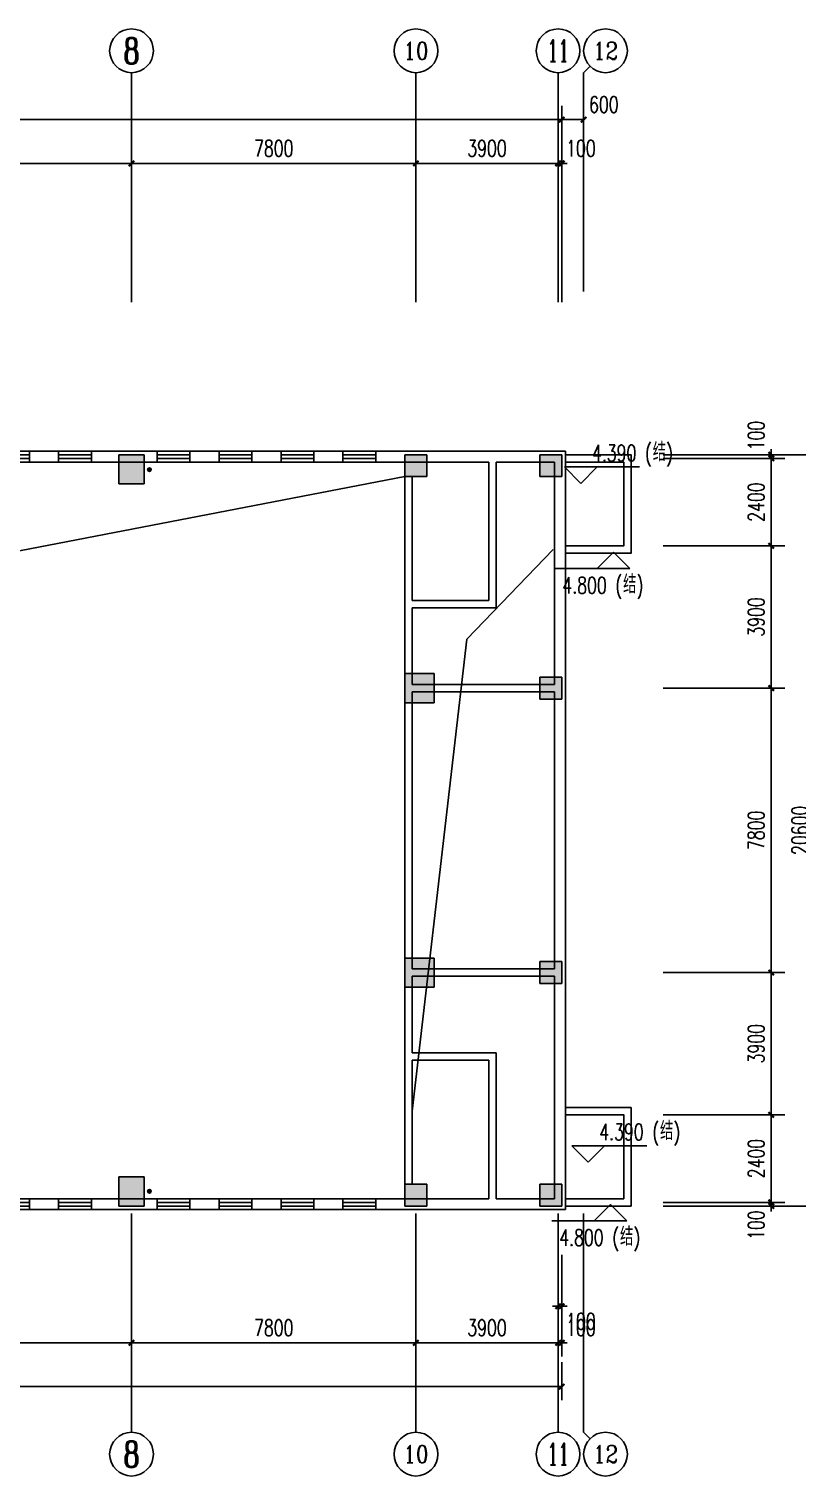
# Model space of a CAD drawing. Extents: x 1333527 to 1855755, y 1020844 to 1581249.
# Drawn here: x 1380060 to 1401128, y 1068573 to 1108251 of the extents above; entities that cross this region are included whole.
import ezdxf
from ezdxf.enums import TextEntityAlignment as Align

# ---------------------------------------------------------------- set-up
doc = ezdxf.new("R2010")
doc.units = 0
doc.header["$LTSCALE"] = 1000
doc.header["$PDSIZE"] = 5
doc.layers.add('1-建筑底图', color=8, linetype='Continuous', plot=False)
for name, color, linetype in [('AXIS_TEXT', 7, 'Continuous'), ('建筑-柱子', 9, 'Continuous'), ('建筑-柱子-填充', 8, 'Continuous'), ('排水', 153, 'Continuous'), ('构造做法', 140, 'Continuous')]:
    doc.layers.add(name, color=color, linetype=linetype)
doc.styles.add('_TCH_AXIS', font='COMPLEX', dxfattribs={"bigfont": 'GBCBIG'})
doc.styles.add('_TCH_DIM', font='SIMPLEX', dxfattribs={"bigfont": 'GBCBIG'})
doc.styles.add('_TCH_DIM_T3', font='SIMPLEX', dxfattribs={"width": 0.705882, "bigfont": 'GBCBIG'})
doc.styles.add('COMPLEX', font='COMPLEX')
doc.dimstyles.new('_TCH_ARCH&&150', dxfattribs={"dimtxt": 446.25, "dimasz": 150, "dimexe": 375, "dimexo": 450, "dimgap": 189.375, "dimtad": 1, "dimdec": 0, "dimzin": 0, "dimdsep": 46, "dimtxsty": '_TCH_DIM_T3', "dimblk": 'ARCHTICK', "dimcen": 0.09, "dimclrt": 7, "dimazin": 2, "dimtfac": 1, "dimtdec": 0, "dimtix": 1, "dimtmove": 2, "dimatfit": 3, "dimfxl": 1, "dimtolj": 1, "dimtzin": 0, "dimarcsym": 0})

# ---------------------------------------------------------------- blocks, each defined once
blk = doc.blocks.new('bp')
at = {"layer": '构造做法'}
for points in [[(684404, 661018), (686204, 661018), (686204, 658318), (684404, 658318)], [(684404, 660818), (686004, 660818), (686004, 658518), (684404, 658518)]]:
    blk.add_lwpolyline(points, dxfattribs=at)
blk = doc.blocks.new('ng')
at = {"layer": '排水'}
for p, q in [((345991, 781358), (346091, 781358)), ((346041, 781408), (346041, 781308))]:
    blk.add_line(p, q, dxfattribs=at)
blk.add_circle((346041, 781358), 50, dxfattribs=at)
blk = doc.blocks.new('_AXISO')
blk.add_circle((0, 0), 0.5)
at = {"layer": 'AXIS_TEXT', "style": 'COMPLEX', "width": 1.041667}
blk.add_attdef('A', text='', height=0.56, dxfattribs=at).set_placement((-0.25, -0.28), (0.25, -0.28), align=Align.FIT)
blk = doc.blocks.new('A$C4670417C')
at = {"layer": '建筑-柱子-填充'}
for points in [[(22950, 55400), (22250, 55400), (22250, 54600), (22950, 54600)], [(30700, 55400), (30100, 55400), (30100, 54800), (30700, 54800)], [(34400, 55400), (33800, 55400), (33800, 54800), (34400, 54800)], [(30900, 49400), (30100, 49400), (30100, 48600), (30900, 48600)], [(34400, 49300), (33800, 49300), (33800, 48700), (34400, 48700)], [(30900, 41600), (30100, 41600), (30100, 40800), (30900, 40800)], [(34400, 41500), (33800, 41500), (33800, 40900), (34400, 40900)], [(22950, 35600), (22250, 35600), (22250, 34800), (22950, 34800)], [(30700, 35400), (30100, 35400), (30100, 34800), (30700, 34800)], [(34400, 35400), (33800, 35400), (33800, 34800), (34400, 34800)]]:
    blk.add_hatch(color=256, dxfattribs=at).paths.add_polyline_path(points)
at = {"layer": '建筑-柱子'}
for p, q in [((22950, 55400), (22250, 55400)), ((22250, 55400), (22250, 54600)), ((22950, 54600), (22950, 55400)), ((30700, 55400), (30100, 55400)), ((30100, 55400), (30100, 54800)), ((30700, 54800), (30700, 55400)), ((34400, 55400), (33800, 55400)), ((33800, 55400), (33800, 54800)), ((34400, 54800), (34400, 55400)), ((30100, 54800), (30700, 54800)), ((33800, 54800), (34400, 54800)), ((22250, 54600), (22950, 54600)), ((30900, 49400), (30100, 49400)), ((30100, 49400), (30100, 48600)), ((30900, 48600), (30900, 49400)), ((34400, 49300), (33800, 49300)), ((33800, 49300), (33800, 48700)), ((34400, 48700), (34400, 49300)), ((30100, 48600), (30900, 48600)), ((33800, 48700), (34400, 48700)), ((30900, 41600), (30100, 41600)), ((30100, 41600), (30100, 40800)), ((30900, 40800), (30900, 41600)), ((34400, 41500), (33800, 41500)), ((33800, 41500), (33800, 40900)), ((34400, 40900), (34400, 41500)), ((33800, 40900), (34400, 40900)), ((30100, 40800), (30900, 40800)), ((22950, 35600), (22250, 35600)), ((22250, 35600), (22250, 34800)), ((22950, 34800), (22950, 35600)), ((30700, 35400), (30100, 35400)), ((30100, 35400), (30100, 34800)), ((30700, 34800), (30700, 35400)), ((34400, 35400), (33800, 35400)), ((33800, 35400), (33800, 34800)), ((34400, 34800), (34400, 35400)), ((22250, 34800), (22950, 34800)), ((30100, 34800), (30700, 34800)), ((33800, 34800), (34400, 34800))]:
    blk.add_line(p, q, dxfattribs=at)
blk = doc.blocks.new('_ArchTick')
at = {"color": 0, "linetype": 'ByBlock', "const_width": 0.4}
blk.add_lwpolyline([(-0.5, -0.5), (0.5, 0.5)], dxfattribs=at)
blk = doc.blocks.new('*D735')
at = {"layer": '1-建筑底图', "color": 0, "lineweight": -2, "transparency": 16777216}
for p, q in [((35100, 28962), (35100, 27176)), ((35200, 28962), (35200, 27176)), ((35100, 27551), (34950, 27551)), ((35100, 27551), (35200, 27551)), ((35200, 27551), (35350, 27551))]:
    blk.add_line(p, q, dxfattribs=at)
at = {"layer": 'Defpoints', "color": 0}
for p in [(35100, 29412), (35200, 29412), (35200, 27551)]:
    blk.add_point(p, dxfattribs=at)
at = {"layer": '1-建筑底图', "color": 0, "lineweight": -2, "transparency": 16777216, "xscale": 150, "yscale": 150, "zscale": 150}
blk.add_blockref('_ArchTick', (35100, 27551), dxfattribs=at)
at = {"layer": '1-建筑底图', "color": 0, "lineweight": -2, "transparency": 16777216, "xscale": 150, "yscale": 150, "zscale": 150, "rotation": 180}
blk.add_blockref('_ArchTick', (35200, 27551), dxfattribs=at)
at = {"layer": '1-建筑底图', "color": 7, "transparency": 16777216, "insert": (35725, 27138), "char_height": 446.2, "attachment_point": 5, "style": '_TCH_DIM_T3'}
blk.add_mtext('\\A1;100', dxfattribs=at)
blk = doc.blocks.new('*D516')
at = {"layer": '1-建筑底图', "color": 0, "lineweight": -2, "transparency": 16777216}
for p, q in [((-100, 26017), (-100, 24973)), ((35200, 26017), (35200, 24973)), ((-100, 25348), (35200, 25348))]:
    blk.add_line(p, q, dxfattribs=at)
at = {"layer": 'Defpoints', "color": 0}
for p in [(-100, 26467), (35200, 26467), (35200, 25348)]:
    blk.add_point(p, dxfattribs=at)
at = {"layer": '1-建筑底图', "color": 0, "lineweight": -2, "transparency": 16777216, "xscale": 150, "yscale": 150, "zscale": 150, "rotation": 180}
blk.add_blockref('_ArchTick', (-100, 25348), dxfattribs=at)
at = {"layer": '1-建筑底图', "color": 0, "lineweight": -2, "transparency": 16777216, "xscale": 150, "yscale": 150, "zscale": 150}
blk.add_blockref('_ArchTick', (35200, 25348), dxfattribs=at)
at = {"layer": '1-建筑底图', "color": 7, "transparency": 16777216, "insert": (17550, 25761), "char_height": 446.2, "attachment_point": 5, "style": '_TCH_DIM_T3'}
blk.add_mtext('\\A1;35300', dxfattribs=at)
blk = doc.blocks.new('*D517')
at = {"layer": '1-建筑底图', "color": 0, "lineweight": -2, "transparency": 16777216}
for p, q in [((-100, 57623), (-100, 60462)), ((35200, 57623), (35200, 60462)), ((-100, 60087), (35200, 60087))]:
    blk.add_line(p, q, dxfattribs=at)
at = {"layer": 'Defpoints', "color": 0}
for p in [(35200, 60087), (-100, 57173), (35200, 57173)]:
    blk.add_point(p, dxfattribs=at)
at = {"layer": '1-建筑底图', "color": 0, "lineweight": -2, "transparency": 16777216, "xscale": 150, "yscale": 150, "zscale": 150, "rotation": 180}
blk.add_blockref('_ArchTick', (-100, 60087), dxfattribs=at)
at = {"layer": '1-建筑底图', "color": 0, "lineweight": -2, "transparency": 16777216, "xscale": 150, "yscale": 150, "zscale": 150}
blk.add_blockref('_ArchTick', (35200, 60087), dxfattribs=at)
at = {"layer": '1-建筑底图', "color": 7, "transparency": 16777216, "insert": (17550, 60500), "char_height": 446.2, "attachment_point": 5, "style": '_TCH_DIM_T3'}
blk.add_mtext('\\A1;35300', dxfattribs=at)
blk = doc.blocks.new('*D518')
at = {"layer": '1-建筑底图', "color": 0, "lineweight": -2, "transparency": 16777216}
for p, q in [((35200, 57623), (35200, 60462)), ((35800, 57623), (35800, 60462)), ((35200, 60087), (35800, 60087))]:
    blk.add_line(p, q, dxfattribs=at)
at = {"layer": 'Defpoints', "color": 0}
for p in [(35800, 60087), (35200, 57173), (35800, 57173)]:
    blk.add_point(p, dxfattribs=at)
at = {"layer": '1-建筑底图', "color": 0, "lineweight": -2, "transparency": 16777216, "xscale": 150, "yscale": 150, "zscale": 150, "rotation": 180}
blk.add_blockref('_ArchTick', (35200, 60087), dxfattribs=at)
at = {"layer": '1-建筑底图', "color": 0, "lineweight": -2, "transparency": 16777216, "xscale": 150, "yscale": 150, "zscale": 150}
blk.add_blockref('_ArchTick', (35800, 60087), dxfattribs=at)
at = {"layer": '1-建筑底图', "color": 7, "transparency": 16777216, "insert": (36355, 60500), "char_height": 446.2, "attachment_point": 5, "style": '_TCH_DIM_T3'}
blk.add_mtext('\\A1;600', dxfattribs=at)
blk = doc.blocks.new('*D519')
at = {"layer": '1-建筑底图', "color": 0, "lineweight": -2, "transparency": 16777216}
for p, q in [((35100, 27217), (35100, 26173)), ((35200, 27217), (35200, 26173)), ((35100, 26548), (34950, 26548)), ((35100, 26548), (35200, 26548)), ((35200, 26548), (35350, 26548))]:
    blk.add_line(p, q, dxfattribs=at)
at = {"layer": 'Defpoints', "color": 0}
for p in [(35100, 27667), (35200, 27667), (35200, 26548)]:
    blk.add_point(p, dxfattribs=at)
at = {"layer": '1-建筑底图', "color": 0, "lineweight": -2, "transparency": 16777216, "xscale": 150, "yscale": 150, "zscale": 150}
blk.add_blockref('_ArchTick', (35100, 26548), dxfattribs=at)
at = {"layer": '1-建筑底图', "color": 0, "lineweight": -2, "transparency": 16777216, "xscale": 150, "yscale": 150, "zscale": 150, "rotation": 180}
blk.add_blockref('_ArchTick', (35200, 26548), dxfattribs=at)
at = {"layer": '1-建筑底图', "color": 7, "transparency": 16777216, "insert": (35725, 26961), "char_height": 446.2, "attachment_point": 5, "style": '_TCH_DIM_T3'}
blk.add_mtext('\\A1;100', dxfattribs=at)
blk = doc.blocks.new('*D520')
at = {"layer": '1-建筑底图', "color": 0, "lineweight": -2, "transparency": 16777216}
for p, q in [((31200, 27217), (31200, 26173)), ((35100, 27217), (35100, 26173)), ((31200, 26548), (35100, 26548))]:
    blk.add_line(p, q, dxfattribs=at)
at = {"layer": 'Defpoints', "color": 0}
for p in [(31200, 27667), (35100, 27667), (35100, 26548)]:
    blk.add_point(p, dxfattribs=at)
at = {"layer": '1-建筑底图', "color": 0, "lineweight": -2, "transparency": 16777216, "xscale": 150, "yscale": 150, "zscale": 150, "rotation": 180}
blk.add_blockref('_ArchTick', (31200, 26548), dxfattribs=at)
at = {"layer": '1-建筑底图', "color": 0, "lineweight": -2, "transparency": 16777216, "xscale": 150, "yscale": 150, "zscale": 150}
blk.add_blockref('_ArchTick', (35100, 26548), dxfattribs=at)
at = {"layer": '1-建筑底图', "color": 7, "transparency": 16777216, "insert": (33150, 26961), "char_height": 446.2, "attachment_point": 5, "style": '_TCH_DIM_T3'}
blk.add_mtext('\\A1;3900', dxfattribs=at)
blk = doc.blocks.new('*D521')
at = {"layer": '1-建筑底图', "color": 0, "lineweight": -2, "transparency": 16777216}
for p, q in [((23400, 27217), (23400, 26173)), ((31200, 27217), (31200, 26173)), ((23400, 26548), (31200, 26548))]:
    blk.add_line(p, q, dxfattribs=at)
at = {"layer": 'Defpoints', "color": 0}
for p in [(23400, 27667), (31200, 27667), (31200, 26548)]:
    blk.add_point(p, dxfattribs=at)
at = {"layer": '1-建筑底图', "color": 0, "lineweight": -2, "transparency": 16777216, "xscale": 150, "yscale": 150, "zscale": 150, "rotation": 180}
blk.add_blockref('_ArchTick', (23400, 26548), dxfattribs=at)
at = {"layer": '1-建筑底图', "color": 0, "lineweight": -2, "transparency": 16777216, "xscale": 150, "yscale": 150, "zscale": 150}
blk.add_blockref('_ArchTick', (31200, 26548), dxfattribs=at)
at = {"layer": '1-建筑底图', "color": 7, "transparency": 16777216, "insert": (27300, 26961), "char_height": 446.2, "attachment_point": 5, "style": '_TCH_DIM_T3'}
blk.add_mtext('\\A1;7800', dxfattribs=at)
blk = doc.blocks.new('*D522')
at = {"layer": '1-建筑底图', "color": 0, "lineweight": -2, "transparency": 16777216}
for p, q in [((15600, 27217), (15600, 26173)), ((23400, 27217), (23400, 26173)), ((15600, 26548), (23400, 26548))]:
    blk.add_line(p, q, dxfattribs=at)
at = {"layer": 'Defpoints', "color": 0}
for p in [(15600, 27667), (23400, 27667), (23400, 26548)]:
    blk.add_point(p, dxfattribs=at)
at = {"layer": '1-建筑底图', "color": 0, "lineweight": -2, "transparency": 16777216, "xscale": 150, "yscale": 150, "zscale": 150, "rotation": 180}
blk.add_blockref('_ArchTick', (15600, 26548), dxfattribs=at)
at = {"layer": '1-建筑底图', "color": 0, "lineweight": -2, "transparency": 16777216, "xscale": 150, "yscale": 150, "zscale": 150}
blk.add_blockref('_ArchTick', (23400, 26548), dxfattribs=at)
at = {"layer": '1-建筑底图', "color": 7, "transparency": 16777216, "insert": (19500, 26961), "char_height": 446.2, "attachment_point": 5, "style": '_TCH_DIM_T3'}
blk.add_mtext('\\A1;7800', dxfattribs=at)
blk = doc.blocks.new('*D526')
at = {"layer": '1-建筑底图', "color": 0, "lineweight": -2, "transparency": 16777216}
for p, q in [((35100, 55083), (35100, 59262)), ((35200, 55083), (35200, 59262)), ((35100, 58887), (34950, 58887)), ((35100, 58887), (35200, 58887)), ((35200, 58887), (35350, 58887))]:
    blk.add_line(p, q, dxfattribs=at)
at = {"layer": 'Defpoints', "color": 0}
for p in [(35200, 58887), (35100, 54633), (35200, 54633)]:
    blk.add_point(p, dxfattribs=at)
at = {"layer": '1-建筑底图', "color": 0, "lineweight": -2, "transparency": 16777216, "xscale": 150, "yscale": 150, "zscale": 150}
blk.add_blockref('_ArchTick', (35100, 58887), dxfattribs=at)
at = {"layer": '1-建筑底图', "color": 0, "lineweight": -2, "transparency": 16777216, "xscale": 150, "yscale": 150, "zscale": 150, "rotation": 180}
blk.add_blockref('_ArchTick', (35200, 58887), dxfattribs=at)
at = {"layer": '1-建筑底图', "color": 7, "transparency": 16777216, "insert": (35725, 59300), "char_height": 446.2, "attachment_point": 5, "style": '_TCH_DIM_T3'}
blk.add_mtext('\\A1;100', dxfattribs=at)
blk = doc.blocks.new('*D527')
at = {"layer": '1-建筑底图', "color": 0, "lineweight": -2, "transparency": 16777216}
for p, q in [((31200, 55083), (31200, 59262)), ((35100, 55083), (35100, 59262)), ((31200, 58887), (35100, 58887))]:
    blk.add_line(p, q, dxfattribs=at)
at = {"layer": 'Defpoints', "color": 0}
for p in [(35100, 58887), (31200, 54633), (35100, 54633)]:
    blk.add_point(p, dxfattribs=at)
at = {"layer": '1-建筑底图', "color": 0, "lineweight": -2, "transparency": 16777216, "xscale": 150, "yscale": 150, "zscale": 150, "rotation": 180}
blk.add_blockref('_ArchTick', (31200, 58887), dxfattribs=at)
at = {"layer": '1-建筑底图', "color": 0, "lineweight": -2, "transparency": 16777216, "xscale": 150, "yscale": 150, "zscale": 150}
blk.add_blockref('_ArchTick', (35100, 58887), dxfattribs=at)
at = {"layer": '1-建筑底图', "color": 7, "transparency": 16777216, "insert": (33150, 59300), "char_height": 446.2, "attachment_point": 5, "style": '_TCH_DIM_T3'}
blk.add_mtext('\\A1;3900', dxfattribs=at)
blk = doc.blocks.new('*D528')
at = {"layer": '1-建筑底图', "color": 0, "lineweight": -2, "transparency": 16777216}
for p, q in [((23400, 55083), (23400, 59262)), ((31200, 55083), (31200, 59262)), ((23400, 58887), (31200, 58887))]:
    blk.add_line(p, q, dxfattribs=at)
at = {"layer": 'Defpoints', "color": 0}
for p in [(31200, 58887), (23400, 54633), (31200, 54633)]:
    blk.add_point(p, dxfattribs=at)
at = {"layer": '1-建筑底图', "color": 0, "lineweight": -2, "transparency": 16777216, "xscale": 150, "yscale": 150, "zscale": 150, "rotation": 180}
blk.add_blockref('_ArchTick', (23400, 58887), dxfattribs=at)
at = {"layer": '1-建筑底图', "color": 0, "lineweight": -2, "transparency": 16777216, "xscale": 150, "yscale": 150, "zscale": 150}
blk.add_blockref('_ArchTick', (31200, 58887), dxfattribs=at)
at = {"layer": '1-建筑底图', "color": 7, "transparency": 16777216, "insert": (27300, 59300), "char_height": 446.2, "attachment_point": 5, "style": '_TCH_DIM_T3'}
blk.add_mtext('\\A1;7800', dxfattribs=at)
blk = doc.blocks.new('*D529')
at = {"layer": '1-建筑底图', "color": 0, "lineweight": -2, "transparency": 16777216}
for p, q in [((15600, 55083), (15600, 59262)), ((23400, 55083), (23400, 59262)), ((15600, 58887), (23400, 58887))]:
    blk.add_line(p, q, dxfattribs=at)
at = {"layer": 'Defpoints', "color": 0}
for p in [(23400, 58887), (15600, 54633), (23400, 54633)]:
    blk.add_point(p, dxfattribs=at)
at = {"layer": '1-建筑底图', "color": 0, "lineweight": -2, "transparency": 16777216, "xscale": 150, "yscale": 150, "zscale": 150, "rotation": 180}
blk.add_blockref('_ArchTick', (15600, 58887), dxfattribs=at)
at = {"layer": '1-建筑底图', "color": 0, "lineweight": -2, "transparency": 16777216, "xscale": 150, "yscale": 150, "zscale": 150}
blk.add_blockref('_ArchTick', (23400, 58887), dxfattribs=at)
at = {"layer": '1-建筑底图', "color": 7, "transparency": 16777216, "insert": (19500, 59300), "char_height": 446.2, "attachment_point": 5, "style": '_TCH_DIM_T3'}
blk.add_mtext('\\A1;7800', dxfattribs=at)
blk = doc.blocks.new('*D563')
at = {"layer": '1-建筑底图', "color": 0, "lineweight": -2, "transparency": 16777216}
for p, q in [((39182, 50900), (42521, 50900)), ((42146, 30300), (42146, 50900)), ((39182, 30300), (42521, 30300))]:
    blk.add_line(p, q, dxfattribs=at)
at = {"layer": 'Defpoints', "color": 0}
for p in [(38732, 50900), (42146, 50900), (38732, 30300)]:
    blk.add_point(p, dxfattribs=at)
at = {"layer": '1-建筑底图', "color": 0, "lineweight": -2, "transparency": 16777216, "xscale": 150, "yscale": 150, "zscale": 150}
for p, rotation in [((42146, 50900), 90), ((42146, 30300), 270)]:
    blk.add_blockref('_ArchTick', p, dxfattribs=dict(at, rotation=rotation))
at = {"layer": '1-建筑底图', "color": 7, "transparency": 16777216, "insert": (41733, 40600), "char_height": 446.2, "attachment_point": 5, "rotation": 90, "style": '_TCH_DIM_T3'}
blk.add_mtext('\\A1;20600', dxfattribs=at)
blk = doc.blocks.new('*D564')
at = {"layer": '1-建筑底图', "color": 0, "lineweight": -2, "transparency": 16777216}
for p, q in [((37982, 50900), (41321, 50900)), ((37982, 50800), (41321, 50800)), ((40946, 50900), (40946, 51050)), ((40946, 50800), (40946, 50900)), ((40946, 50800), (40946, 50650))]:
    blk.add_line(p, q, dxfattribs=at)
at = {"layer": 'Defpoints', "color": 0}
for p in [(37532, 50900), (37532, 50800), (40946, 50900)]:
    blk.add_point(p, dxfattribs=at)
at = {"layer": '1-建筑底图', "color": 0, "lineweight": -2, "transparency": 16777216, "xscale": 150, "yscale": 150, "zscale": 150}
for p, rotation in [((40946, 50900), 270), ((40946, 50800), 90)]:
    blk.add_blockref('_ArchTick', p, dxfattribs=dict(at, rotation=rotation))
at = {"layer": '1-建筑底图', "color": 7, "transparency": 16777216, "insert": (40533, 51425), "char_height": 446.2, "attachment_point": 5, "rotation": 90, "style": '_TCH_DIM_T3'}
blk.add_mtext('\\A1;100', dxfattribs=at)
blk = doc.blocks.new('*D565')
at = {"layer": '1-建筑底图', "color": 0, "lineweight": -2, "transparency": 16777216}
for p, q in [((37982, 50800), (41321, 50800)), ((40946, 48400), (40946, 50800)), ((37982, 48400), (41321, 48400))]:
    blk.add_line(p, q, dxfattribs=at)
at = {"layer": 'Defpoints', "color": 0}
for p in [(37532, 50800), (40946, 50800), (37532, 48400)]:
    blk.add_point(p, dxfattribs=at)
at = {"layer": '1-建筑底图', "color": 0, "lineweight": -2, "transparency": 16777216, "xscale": 150, "yscale": 150, "zscale": 150}
for p, rotation in [((40946, 50800), 90), ((40946, 48400), 270)]:
    blk.add_blockref('_ArchTick', p, dxfattribs=dict(at, rotation=rotation))
at = {"layer": '1-建筑底图', "color": 7, "transparency": 16777216, "insert": (40533, 49600), "char_height": 446.2, "attachment_point": 5, "rotation": 90, "style": '_TCH_DIM_T3'}
blk.add_mtext('\\A1;2400', dxfattribs=at)
blk = doc.blocks.new('*D566')
at = {"layer": '1-建筑底图', "color": 0, "lineweight": -2, "transparency": 16777216}
for p, q in [((37982, 48400), (41321, 48400)), ((40946, 44500), (40946, 48400)), ((37982, 44500), (41321, 44500))]:
    blk.add_line(p, q, dxfattribs=at)
at = {"layer": 'Defpoints', "color": 0}
for p in [(37532, 48400), (40946, 48400), (37532, 44500)]:
    blk.add_point(p, dxfattribs=at)
at = {"layer": '1-建筑底图', "color": 0, "lineweight": -2, "transparency": 16777216, "xscale": 150, "yscale": 150, "zscale": 150}
for p, rotation in [((40946, 48400), 90), ((40946, 44500), 270)]:
    blk.add_blockref('_ArchTick', p, dxfattribs=dict(at, rotation=rotation))
at = {"layer": '1-建筑底图', "color": 7, "transparency": 16777216, "insert": (40533, 46450), "char_height": 446.2, "attachment_point": 5, "rotation": 90, "style": '_TCH_DIM_T3'}
blk.add_mtext('\\A1;3900', dxfattribs=at)
blk = doc.blocks.new('*D567')
at = {"layer": '1-建筑底图', "color": 0, "lineweight": -2, "transparency": 16777216}
for p, q in [((37982, 44500), (41321, 44500)), ((40946, 36700), (40946, 44500)), ((37982, 36700), (41321, 36700))]:
    blk.add_line(p, q, dxfattribs=at)
at = {"layer": 'Defpoints', "color": 0}
for p in [(37532, 44500), (40946, 44500), (37532, 36700)]:
    blk.add_point(p, dxfattribs=at)
at = {"layer": '1-建筑底图', "color": 0, "lineweight": -2, "transparency": 16777216, "xscale": 150, "yscale": 150, "zscale": 150}
for p, rotation in [((40946, 44500), 90), ((40946, 36700), 270)]:
    blk.add_blockref('_ArchTick', p, dxfattribs=dict(at, rotation=rotation))
at = {"layer": '1-建筑底图', "color": 7, "transparency": 16777216, "insert": (40533, 40600), "char_height": 446.2, "attachment_point": 5, "rotation": 90, "style": '_TCH_DIM_T3'}
blk.add_mtext('\\A1;7800', dxfattribs=at)
blk = doc.blocks.new('*D568')
at = {"layer": '1-建筑底图', "color": 0, "lineweight": -2, "transparency": 16777216}
for p, q in [((37982, 36700), (41321, 36700)), ((40946, 32800), (40946, 36700)), ((37982, 32800), (41321, 32800))]:
    blk.add_line(p, q, dxfattribs=at)
at = {"layer": 'Defpoints', "color": 0}
for p in [(37532, 36700), (40946, 36700), (37532, 32800)]:
    blk.add_point(p, dxfattribs=at)
at = {"layer": '1-建筑底图', "color": 0, "lineweight": -2, "transparency": 16777216, "xscale": 150, "yscale": 150, "zscale": 150}
for p, rotation in [((40946, 36700), 90), ((40946, 32800), 270)]:
    blk.add_blockref('_ArchTick', p, dxfattribs=dict(at, rotation=rotation))
at = {"layer": '1-建筑底图', "color": 7, "transparency": 16777216, "insert": (40533, 34750), "char_height": 446.2, "attachment_point": 5, "rotation": 90, "style": '_TCH_DIM_T3'}
blk.add_mtext('\\A1;3900', dxfattribs=at)
blk = doc.blocks.new('*D569')
at = {"layer": '1-建筑底图', "color": 0, "lineweight": -2, "transparency": 16777216}
for p, q in [((37982, 32800), (41321, 32800)), ((40946, 30400), (40946, 32800)), ((37982, 30400), (41321, 30400))]:
    blk.add_line(p, q, dxfattribs=at)
at = {"layer": 'Defpoints', "color": 0}
for p in [(37532, 32800), (40946, 32800), (37532, 30400)]:
    blk.add_point(p, dxfattribs=at)
at = {"layer": '1-建筑底图', "color": 0, "lineweight": -2, "transparency": 16777216, "xscale": 150, "yscale": 150, "zscale": 150}
for p, rotation in [((40946, 32800), 90), ((40946, 30400), 270)]:
    blk.add_blockref('_ArchTick', p, dxfattribs=dict(at, rotation=rotation))
at = {"layer": '1-建筑底图', "color": 7, "transparency": 16777216, "insert": (40533, 31600), "char_height": 446.2, "attachment_point": 5, "rotation": 90, "style": '_TCH_DIM_T3'}
blk.add_mtext('\\A1;2400', dxfattribs=at)
blk = doc.blocks.new('*D570')
at = {"layer": '1-建筑底图', "color": 0, "lineweight": -2, "transparency": 16777216}
for p, q in [((37982, 30400), (41321, 30400)), ((37982, 30300), (41321, 30300)), ((40946, 30400), (40946, 30550)), ((40946, 30300), (40946, 30400)), ((40946, 30300), (40946, 30150))]:
    blk.add_line(p, q, dxfattribs=at)
at = {"layer": 'Defpoints', "color": 0}
for p in [(37532, 30400), (37532, 30300), (40946, 30400)]:
    blk.add_point(p, dxfattribs=at)
at = {"layer": '1-建筑底图', "color": 0, "lineweight": -2, "transparency": 16777216, "xscale": 150, "yscale": 150, "zscale": 150}
for p, rotation in [((40946, 30400), 270), ((40946, 30300), 90)]:
    blk.add_blockref('_ArchTick', p, dxfattribs=dict(at, rotation=rotation))
at = {"layer": '1-建筑底图', "color": 7, "transparency": 16777216, "insert": (40533, 29775), "char_height": 446.2, "attachment_point": 5, "rotation": 90, "style": '_TCH_DIM_T3'}
blk.add_mtext('\\A1;100', dxfattribs=at)
blk = doc.blocks.new('$WINLIB2D$00000001')
at = {"color": 0}
for points in [[(-0.5, 0.5), (-0.5, -0.5)], [(-0.5, 0.5), (0.5, 0.5)], [(0.5, -0.5), (0.5, 0.5)], [(0.5, 0.167), (-0.5, 0.167)], [(0.5, -0.167), (-0.5, -0.167)], [(-0.5, -0.5), (0.5, -0.5)]]:
    blk.add_lwpolyline(points, dxfattribs=at)
blk = doc.blocks.new('1-二层建筑底图')
at = {"layer": '1-建筑底图', "color": 8}
for p, q in [((35975.7, 61550.3), (35800, 61374.5)), ((23400, 55374.5), (23400, 61374.5)), ((31200, 55374.5), (31200, 61374.5)), ((35100, 55374.5), (35100, 61374.5)), ((35800, 55374.5), (35800, 61374.5)), ((21400, 51000), (20600, 51000)), ((20600, 51000), (20600, 50700)), ((21400, 50700), (21400, 51000)), ((24100, 51000), (22300, 51000)), ((22300, 51000), (22300, 50700)), ((24100, 50700), (24100, 51000)), ((25800, 51000), (25000, 51000)), ((25000, 51000), (25000, 50700)), ((25800, 50700), (25800, 51000)), ((27500, 51000), (26700, 51000)), ((26700, 51000), (26700, 50700)), ((27500, 50700), (27500, 51000)), ((29200, 51000), (28400, 51000)), ((28400, 51000), (28400, 50700)), ((29200, 50700), (29200, 51000)), ((33300, 51000), (30100, 51000)), ((30100, 51000), (30100, 50700)), ((33300, 51000), (35300, 51000)), ((35300, 51000), (35300, 44500)), ((20600, 50700), (21400, 50700)), ((22300, 50700), (24100, 50700)), ((25000, 50700), (25800, 50700)), ((26700, 50700), (27500, 50700)), ((28400, 50700), (29200, 50700)), ((30100, 50700), (33200, 50700)), ((33200, 46900), (33200, 50700)), ((33400, 50700), (35000, 50700)), ((33400, 46700), (33400, 50700)), ((35000, 50700), (35000, 44600)), ((35725.6, 50113.9), (35275.6, 50563.9)), ((35275.6, 50563.9), (37335.6, 50563.9)), ((35725.6, 50113.9), (36175.6, 50563.9)), ((30900, 50300), (30900, 48500)), ((30900, 50300), (30900, 46800)), ((31100, 50300), (30900, 50300)), ((31100, 50300), (31100, 46900)), ((36621.5, 48227.3), (36171.5, 47777.3)), ((36621.5, 48227.3), (37071.5, 47777.3)), ((37071.5, 47777.3), (35011.5, 47777.3)), ((31100, 46900), (33200, 46900)), ((30900, 46800), (30900, 44500)), ((31100, 46700), (31100, 44600)), ((31100, 46700), (33400, 46700)), ((30900, 44500), (30900, 36700)), ((31100, 44600), (35000, 44600)), ((35300, 44500), (35300, 36700)), ((31100, 44400), (31100, 36800)), ((31100, 44400), (35000, 44400)), ((35000, 44400), (35000, 36800)), ((30900, 36700), (30900, 34400)), ((31100, 36800), (35000, 36800)), ((31100, 36600), (31100, 34500)), ((31100, 36600), (35000, 36600)), ((35000, 36600), (35000, 30500)), ((35300, 36700), (35300, 30200)), ((30900, 34400), (30900, 30900)), ((31100, 34500), (33400, 34500)), ((31100, 34300), (31100, 30900)), ((31100, 34300), (33200, 34300)), ((33200, 34300), (33200, 30500)), ((33400, 34500), (33400, 30500)), ((30900, 30900), (30900, 32700)), ((35925.6, 31498.9), (35475.6, 31948.9)), ((35475.6, 31948.9), (37535.6, 31948.9)), ((35925.6, 31498.9), (36375.6, 31948.9)), ((31100, 30900), (30900, 30900)), ((21400, 30500), (20600, 30500)), ((20600, 30500), (20600, 30200)), ((20600, 30200), (21400, 30200)), ((21400, 30200), (21400, 30500)), ((24100, 30500), (22300, 30500)), ((22300, 30500), (22300, 30200)), ((22300, 30200), (24100, 30200)), ((24100, 30200), (24100, 30500)), ((25800, 30500), (25000, 30500)), ((25000, 30500), (25000, 30200)), ((25000, 30200), (25800, 30200)), ((25800, 30200), (25800, 30500)), ((27500, 30500), (26700, 30500)), ((26700, 30500), (26700, 30200)), ((26700, 30200), (27500, 30200)), ((27500, 30200), (27500, 30500)), ((29200, 30500), (28400, 30500)), ((28400, 30500), (28400, 30200)), ((28400, 30200), (29200, 30200)), ((29200, 30200), (29200, 30500)), ((33200, 30500), (30100, 30500)), ((30100, 30500), (30100, 30200)), ((30100, 30200), (33300, 30200)), ((35300, 30200), (33300, 30200)), ((35000, 30500), (33400, 30500)), ((36535.3, 30343.6), (36085.3, 29893.6)), ((36535.3, 30343.6), (36985.3, 29893.6)), ((23400, 30096.2), (23400, 24096.2)), ((31200, 30096.2), (31200, 24096.2)), ((36985.3, 29893.6), (34925.3, 29893.6)), ((35100, 30096.2), (35100, 24096.2)), ((35800, 30096.2), (35800, 24096.2)), ((35975.7, 23920.5), (35800, 24096.2))]:
    blk.add_line(p, q, dxfattribs=at)
for points in [[(8100, 30900), (11593.5, 46582.6), (30900, 50300)], [(31100, 32900), (32592.7, 45839.9), (34960, 48300)]]:
    blk.add_lwpolyline(points, dxfattribs=at)
for name, p in [('A$C4670417C', (800, -4500)), ('bp', (-649104.1, -610118.2)), ('ng', (-322148.6, -730867.5)), ('ng', (-322148.6, -750654.1))]:
    blk.add_blockref(name, p, dxfattribs=at)
ref = blk.add_blockref('_AXISO', (23400, 61974.5), dxfattribs=dict(at, xscale=1200, yscale=1200, zscale=1200))
ref.add_attrib('A', '8', dxfattribs={"layer": 'AXIS_TEXT', "height": 698.9, "style": '_TCH_AXIS'}).set_placement((23167, 61625.1), (23633, 61625.1), align=Align.FIT)
ref = blk.add_blockref('_AXISO', (31200, 61974.5), dxfattribs=dict(at, xscale=1200, yscale=1200, zscale=1200))
ref.add_attrib('A', '10', dxfattribs={"layer": 'AXIS_TEXT', "height": 481.71, "style": '_TCH_AXIS', "width": 1.034483}).set_placement((30855.9, 61733.7), (31544.1, 61733.7), align=Align.FIT)
ref = blk.add_blockref('_AXISO', (35100, 61974.5), dxfattribs=dict(at, xscale=1200, yscale=1200, zscale=1200))
ref.add_attrib('A', '11', dxfattribs={"layer": 'AXIS_TEXT', "height": 593.97, "style": '_TCH_AXIS', "width": 0.875}).set_placement((34803, 61677.5), (35397, 61677.5), align=Align.FIT)
ref = blk.add_blockref('_AXISO', (36400, 61974.5), dxfattribs=dict(at, xscale=1200, yscale=1200, zscale=1200))
ref.add_attrib('A', '12', dxfattribs={"layer": 'AXIS_TEXT', "height": 481.71, "style": '_TCH_AXIS', "width": 1.034483}).set_placement((36055.9, 61733.7), (36744.1, 61733.7), align=Align.FIT)
at = {"layer": '1-建筑底图', "color": 8, "yscale": -300, "zscale": 300}
for p, xscale, rotation in [((20150, 50850), 900, 2.005458508887676e-08), ((21850, 50850), 900, 2.005458508887676e-08), ((24550, 50850), 900, 2.005458508887676e-08), ((26250, 50850), 900, 2.005458508887676e-08), ((27950, 50850), 900, 2.005458508887676e-08), ((29650, 50850), 900, 2.005458508887676e-08), ((20150, 30350), -900, 179.9999999799457), ((21850, 30350), -900, 179.9999999799457), ((24550, 30350), -900, 179.9999999799457), ((26250, 30350), -900, 179.9999999799457), ((27950, 30350), -900, 179.9999999799457), ((29650, 30350), -900, 179.9999999799457)]:
    blk.add_blockref('$WINLIB2D$00000001', p, dxfattribs=dict(at, xscale=xscale, rotation=rotation))
at = {"layer": '1-建筑底图', "color": 8, "xscale": -1, "rotation": 180}
blk.add_blockref('bp', (-649104.1, 691318.2), dxfattribs=at)
at = {"layer": '1-建筑底图', "color": 8}
ref = blk.add_blockref('_AXISO', (23400, 23496.2), dxfattribs=dict(at, xscale=1200, yscale=1200, zscale=1200))
ref.add_attrib('A', '8', dxfattribs={"layer": 'AXIS_TEXT', "height": 698.9, "style": '_TCH_AXIS'}).set_placement((23167, 23146.7), (23633, 23146.7), align=Align.FIT)
ref = blk.add_blockref('_AXISO', (31200, 23496.2), dxfattribs=dict(at, xscale=1200, yscale=1200, zscale=1200))
ref.add_attrib('A', '10', dxfattribs={"layer": 'AXIS_TEXT', "height": 481.71, "style": '_TCH_AXIS', "width": 1.034483}).set_placement((30855.9, 23255.4), (31544.1, 23255.4), align=Align.FIT)
ref = blk.add_blockref('_AXISO', (35100, 23496.2), dxfattribs=dict(at, xscale=1200, yscale=1200, zscale=1200))
ref.add_attrib('A', '11', dxfattribs={"layer": 'AXIS_TEXT', "height": 593.97, "style": '_TCH_AXIS', "width": 0.875}).set_placement((34803, 23199.2), (35397, 23199.2), align=Align.FIT)
ref = blk.add_blockref('_AXISO', (36400, 23496.2), dxfattribs=dict(at, xscale=1200, yscale=1200, zscale=1200))
ref.add_attrib('A', '12', dxfattribs={"layer": 'AXIS_TEXT', "height": 481.71, "style": '_TCH_AXIS', "width": 1.034483}).set_placement((36055.9, 23255.4), (36744.1, 23255.4), align=Align.FIT)
at = {"layer": '1-建筑底图', "color": 8, "style": '_TCH_DIM', "width": 0.705882}
for s, height, p in [('(', 446.2, (37485.6, 50721.4)), (')', 446.2, (38064.2, 50721.4)), ('4.390', 446.25, (36030.6, 50721.4)), ('(', 446.2, (36673.5, 47094.8)), (')', 446.2, (37252.1, 47094.8)), ('4.800', 446.25, (35218.5, 47094.8)), ('4.390', 446.25, (36230.6, 32106.4)), ('(', 446.2, (37685.6, 32106.4)), (')', 446.2, (38264.2, 32106.4)), ('4.800', 446.25, (35132.3, 29211.1)), ('(', 446.2, (36587.3, 29211.1)), (')', 446.2, (37165.9, 29211.1))]:
    blk.add_text(s, height=height, dxfattribs=at).set_placement(p)
at = {"layer": '1-建筑底图', "color": 8, "style": '_TCH_DIM'}
for p in [(37695.6, 50721.4), (36883.5, 47094.8), (37895.6, 32106.4), (36797.3, 29211.1)]:
    blk.add_text('结', height=506.4, dxfattribs=at).set_placement(p)
at = {"layer": '1-建筑底图', "color": 8}
for p1, p2, distance, picture, middle in [((-100, 57172.8), (35200, 57172.8), 2914.5, '*D517', (17550, 60499.8)), ((15600, 54633.2), (23400, 54633.2), 4254.1, '*D529', (19500, 59299.8)), ((23400, 54633.2), (31200, 54633.2), 4254.1, '*D528', (27300, 59299.8)), ((31200, 54633.2), (35100, 54633.2), 4254.1, '*D527', (33150, 59299.8)), ((37531.7, 48400), (37531.7, 50800), -3413.9, '*D565', (40533.1, 49600)), ((38731.7, 30300), (38731.7, 50900), -3413.9, '*D563', (41733.1, 40600)), ((37531.7, 44500), (37531.7, 48400), -3413.9, '*D566', (40533.1, 46450)), ((37531.7, 36700), (37531.7, 44500), -3413.9, '*D567', (40533.1, 40600)), ((37531.7, 32800), (37531.7, 36700), -3413.9, '*D568', (40533.1, 34750)), ((37531.7, 30400), (37531.7, 32800), -3413.9, '*D569', (40533.1, 31600)), ((15600, 27666.6), (23400, 27666.6), -1118.6, '*D522', (19500, 26960.6)), ((23400, 27666.6), (31200, 27666.6), -1118.6, '*D521', (27300, 26960.6)), ((31200, 27666.6), (35100, 27666.6), -1118.6, '*D520', (33150, 26960.6)), ((-100, 26466.6), (35200, 26466.6), -1118.6, '*D516', (17550, 25760.6))]:
    dim = blk.add_aligned_dim(p1=p1, p2=p2, distance=distance, dimstyle='_TCH_ARCH&&150', dxfattribs=at)
    dim.commit()
    dim.dimension.update_dxf_attribs({"geometry": picture, "text_midpoint": middle})
for base, p1, p2, angle, picture, middle in [((35800, 60087.3), (35200, 57172.8), (35800, 57172.8), 0, '*D518', (36355, 60499.8)), ((35200, 58887.3), (35100, 54633.2), (35200, 54633.2), 0, '*D526', (35725, 59299.8)), ((40945.6, 50900), (37531.7, 50800), (37531.7, 50900), 90, '*D564', (40533.1, 51425)), ((40945.6, 30400), (37531.7, 30300), (37531.7, 30400), 90, '*D570', (40533.1, 29775)), ((35200, 27550.7), (35100, 29411.6), (35200, 29411.6), 0, '*D735', (35725, 27138.2)), ((35200, 26548.1), (35100, 27666.6), (35200, 27666.6), 0, '*D519', (35725, 26960.6))]:
    dim = blk.add_linear_dim(base=base, p1=p1, p2=p2, angle=angle, dimstyle='_TCH_ARCH&&150', dxfattribs=at)
    dim.commit()
    dim.dimension.update_dxf_attribs({"geometry": picture, "text_midpoint": middle, "dimtype": 161})

msp = doc.modelspace()

# ---------------------------------------------------------------- block references
at = {"layer": '1-建筑底图'}
msp.add_blockref('1-二层建筑底图', (1359474, 1045677), dxfattribs=at)

doc.saveas('drawing.dxf')
